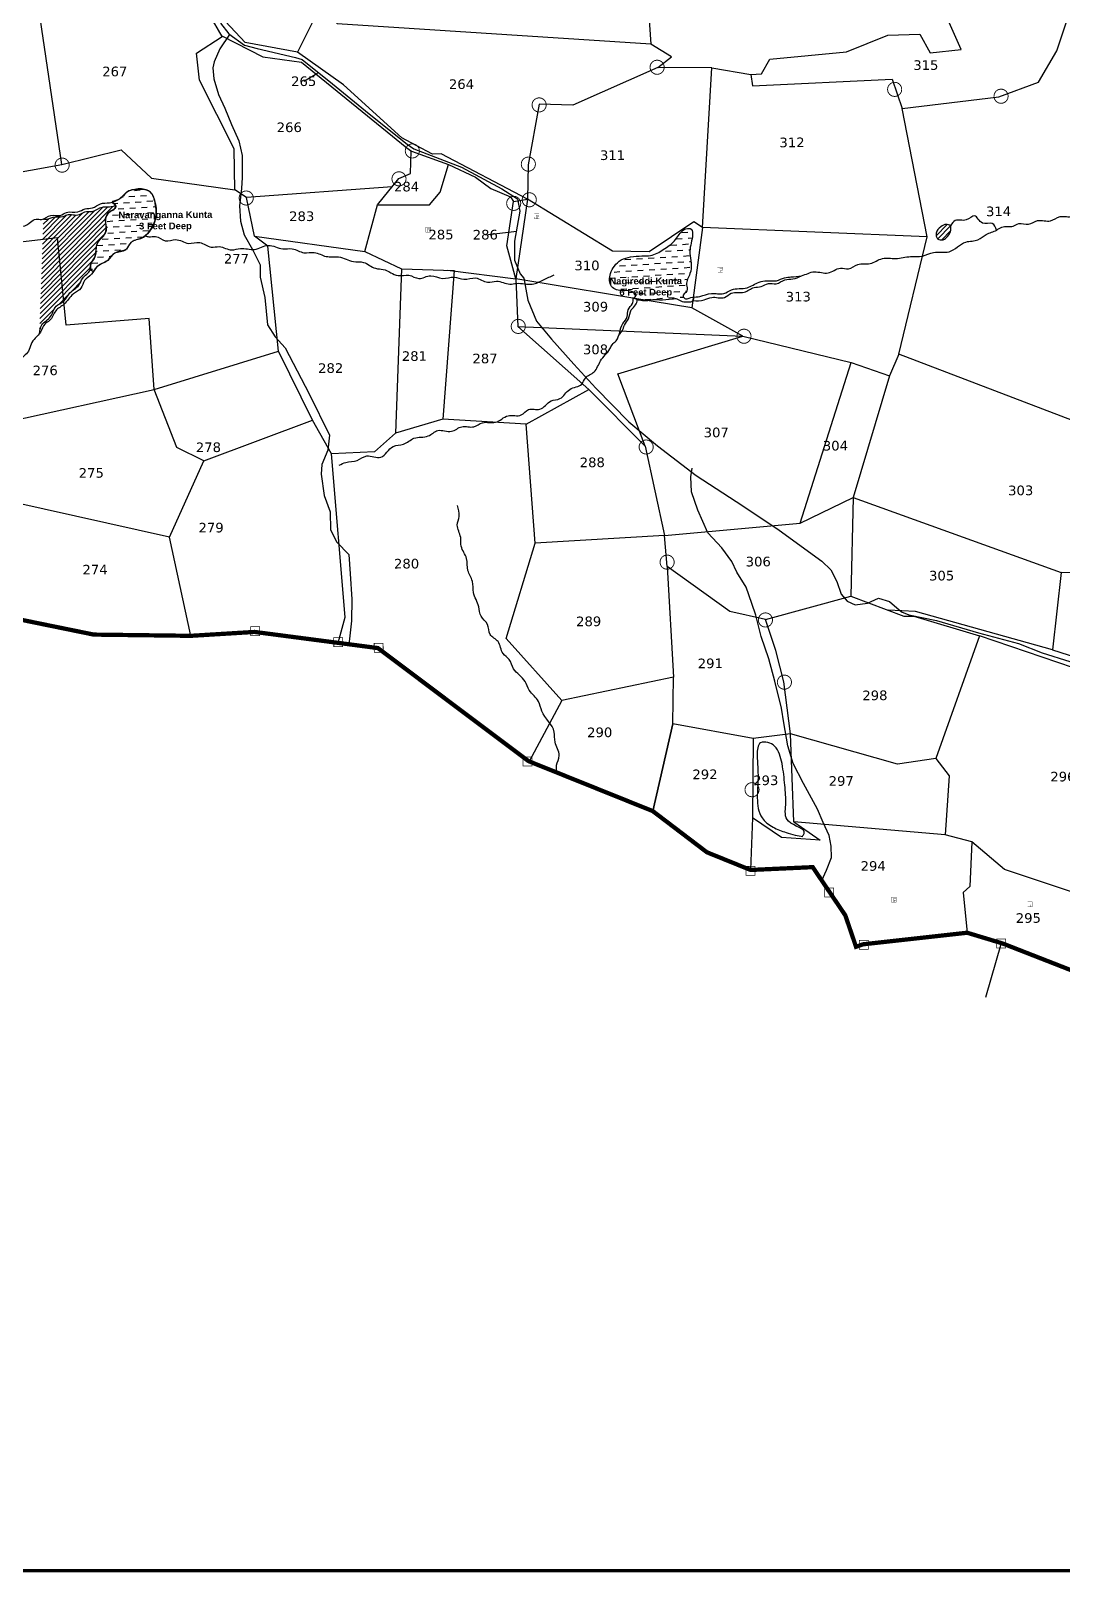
# Model space of a CAD drawing. Header units: inches. Extents: x 735322 to 757648, y 1636749 to 1657822.
# Drawn here: x 742558 to 744489, y 1636749 to 1639633 of the extents above; entities that cross this region are included whole.
import ezdxf
from ezdxf.enums import TextEntityAlignment as Align

# ---------------------------------------------------------------- set-up
doc = ezdxf.new("R2010")
doc.units = ezdxf.units.IN
doc.header["$MEASUREMENT"] = 0
doc.linetypes.add('ACAD_ISO02W100', pattern=[15, 12, -3])
for name, color, linetype in [('CART TRACK', 6, 'Continuous'), ('HILL', 247, 'Continuous'), ('PLOT', 7, 'Continuous'), ('PLOT NO', 7, 'Continuous'), ('SQUARE TANKS', 230, 'Continuous'), ('tank', 4, 'Continuous'), ('TANKS-STREAM', 4, 'Continuous'), ('VILLAGE BOUNDRY', 5, 'Continuous'), ('VILLAGE STONES', 240, 'Continuous')]:
    doc.layers.add(name, color=color, linetype=linetype)
doc.styles.get("Standard").update_dxf_attribs({"font": 'verdana.ttf'})
pattern_1 = [(45.29292, (738070.952, 1633747.8856), (-4.47753, 4.4319807), [])]

msp = doc.modelspace()

# ---------------------------------------------------------------- hatches: boundary and pattern name
at = {"layer": 'tank'}
h = msp.add_hatch(dxfattribs=at)
h.set_pattern_fill('DASH', color=256, scale=87.578474, angle=3.5405362, style=0)
edge = h.paths.add_edge_path()
edge.add_spline(control_points=[(742675.2, 1639182.9), (742672.7, 1639184), (742665.3, 1639187.2), (742671.1, 1639200.6), (742680.7, 1639212.2), (742678.5, 1639226.9), (742685.2, 1639243.5), (742704.6, 1639255.9), (742693.4, 1639280.2), (742704.2, 1639295.4), (742713.2, 1639298.3), (742720, 1639307.4), (742703.2, 1639313.7), (742729.6, 1639316.9), (742733.6, 1639332.5), (742754, 1639337.3), (742769.1, 1639338.9), (742786.3, 1639329.2), (742791.8, 1639308.3), (742793.6, 1639283.3), (742782.8, 1639261), (742767.8, 1639243.3), (742744.6, 1639242.5), (742737.4, 1639219), (742712.2, 1639221.7), (742702.6, 1639200.5), (742683.7, 1639196.6), (742677.8, 1639187.1), (742675.2, 1639182.9)], knot_values=[0, 0, 0, 0, 14.473526, 43.025948, 63.183931, 107.813292, 120.672636, 169.166716, 221.746054, 249.188467, 266.71916, 280.983968, 300.138475, 324.061782, 371.538926, 393.3183, 441.312398, 459.464128, 505.246468, 559.653419, 607.177936, 649.29358, 691.778487, 726.3257, 770.765812, 811.191489, 847.237977, 875.666967, 875.666967, 875.666967, 875.666967], degree=3, periodic=0)
h.paths.add_polyline_path([(742719.3, 1639298.2), (742899.7, 1639299.2), (742900, 1639255.7), (742719.5, 1639254.8)], flags=9)
h = msp.add_hatch(dxfattribs=at)
h.set_pattern_fill('DASH', color=256, scale=87.578474, angle=3.5405362, style=0)
edge = h.paths.add_edge_path()
edge.add_spline(control_points=[(743685.6, 1639132.8), (743688.1, 1639134.8), (743694.7, 1639140), (743678.7, 1639148.4), (743664.3, 1639145.6), (743639.7, 1639151.8), (743640.6, 1639177.6), (743649.9, 1639193.8), (743662.6, 1639206.2), (743681.5, 1639210.9), (743699.9, 1639212.3), (743721.5, 1639211.9), (743742.3, 1639223.6), (743763.3, 1639238.6), (743773.2, 1639256), (743784.3, 1639264.2), (743797.6, 1639263.9), (743796.5, 1639246.5), (743792.8, 1639233), (743790.4, 1639215.8), (743795.2, 1639198.4), (743793.2, 1639178), (743782.5, 1639162), (743789.5, 1639145.7), (743774.5, 1639137.6), (743786.2, 1639129.1), (743792.1, 1639135.2), (743799.7, 1639134.6), (743797, 1639125), (743787.6, 1639125.9), (743777.4, 1639124.7), (743768.8, 1639132.4), (743753.4, 1639130.5), (743737.2, 1639128.7), (743721.7, 1639130.8), (743705.8, 1639126), (743695, 1639129.7), (743685.9, 1639132.7)], knot_values=[0, 0, 0, 0, 15.801598, 40.931251, 70.112027, 114.73819, 162.781257, 194.126284, 228.093253, 264.526841, 306.631039, 338.705109, 390.972839, 444.120261, 491.291233, 506.405149, 525.998856, 553.53213, 586.299153, 617.058073, 653.214602, 692.755109, 735.832994, 758.667851, 784.559001, 796.60036, 822.727999, 824.979761, 838.795734, 855.439052, 876.275221, 898.635923, 917.135656, 964.963797, 997.273766, 1007.821012, 1062.344071, 1062.344071, 1062.344071, 1062.344071], degree=3, periodic=0)
h.paths.add_polyline_path([(743638.7, 1639174.4), (743779, 1639175.1), (743779.2, 1639131.7), (743638.9, 1639131)], flags=9)
at = {"layer": 'TANKS-STREAM'}
h = msp.add_hatch(dxfattribs=at)
h.set_pattern_fill('ANSI31', color=256, scale=50.400462, angle=0.2929, style=0)
h.set_pattern_definition(pattern_1)
edge = h.paths.add_edge_path()
edge.add_spline(control_points=[(742573.7, 1639066.6), (742574.4, 1639072.5), (742576, 1639086.5), (742597.7, 1639095.9), (742601, 1639119.4), (742622.1, 1639125.8), (742629, 1639145.9), (742648.5, 1639153.7), (742653.7, 1639173.5), (742671.4, 1639182.4), (742669.6, 1639199.7), (742682.2, 1639213.1), (742676.1, 1639236.6), (742696.8, 1639248.8), (742700.1, 1639266.8), (742695, 1639282.1), (742704.5, 1639296.3), (742714.1, 1639298.3), (742718.5, 1639307.6), (742707.7, 1639302.8), (742700.8, 1639303.7), (742686.3, 1639303.4), (742675.1, 1639292.3), (742658.6, 1639296.4), (742645.3, 1639284.4), (742629.3, 1639292.1), (742614.6, 1639282.4), (742599.8, 1639287.6), (742587.9, 1639278.4), (742582.2, 1639281), (742581.3, 1639281.4)], knot_values=[0, 0, 0, 0, 33.486971, 78.763897, 122.180484, 156.020354, 195.053124, 238.713747, 267.804123, 309.57732, 339.296842, 358.164805, 413.763815, 454.546777, 483.291342, 515.852822, 546.500008, 569.110846, 577.65485, 587.852889, 614.968383, 629.502825, 670.273525, 697.814404, 720.175084, 766.685835, 781.917381, 819.470677, 849.909139, 855.881303, 855.881303, 855.881303, 855.881303], degree=3, periodic=0)
h = msp.add_hatch(dxfattribs=at)
h.set_pattern_fill('ANSI31', color=256, scale=50.400462, angle=0.2929, style=0)
h.set_pattern_definition(pattern_1)
edge = h.paths.add_edge_path()
edge.add_spline(control_points=[(744279.6, 1639268.6), (744280, 1639266), (744281.1, 1639258.8), (744275.1, 1639249), (744266.4, 1639240.9), (744253.4, 1639242.4), (744251.2, 1639257), (744260, 1639266), (744270.6, 1639272.8), (744276.9, 1639269.8), (744279.6, 1639268.6)], knot_values=[0, 0, 0, 0, 15.070802, 42.715314, 63.368273, 84.001005, 105.342614, 134.297053, 156.031244, 173.133559, 173.133559, 173.133559, 173.133559], degree=3, periodic=0)
at = {"layer": 'VILLAGE STONES'}
h = msp.add_hatch(color=256, dxfattribs=at)
edge = h.paths.add_edge_path(flags=16)
edge.add_arc((743730.2, 1639565.2), 12.5, 0.2929, 360.2929)
edge = h.paths.add_edge_path()
edge.add_arc((743730.2, 1639565.2), 14.1, 0.2929, 360.2929)
h = msp.add_hatch(color=256, dxfattribs=at)
edge = h.paths.add_edge_path(flags=16)
edge.add_arc((744174.9, 1639523.8), 12.5, 0.2929, 360.2929)
edge = h.paths.add_edge_path()
edge.add_arc((744174.9, 1639523.8), 14.1, 0.2929, 360.2929)
h = msp.add_hatch(color=256, dxfattribs=at)
edge = h.paths.add_edge_path(flags=16)
edge.add_arc((744374.1, 1639511), 12.5, 0.2929, 360.2929)
edge = h.paths.add_edge_path()
edge.add_arc((744374.1, 1639511), 14.1, 0.2929, 360.2929)
h = msp.add_hatch(color=256, dxfattribs=at)
edge = h.paths.add_edge_path(flags=16)
edge.add_arc((743509.3, 1639494.7), 12.5, 0.2929, 360.2929)
edge = h.paths.add_edge_path()
edge.add_arc((743509.3, 1639494.7), 14.1, 0.2929, 360.2929)
h = msp.add_hatch(color=256, dxfattribs=at)
edge = h.paths.add_edge_path(flags=16)
edge.add_arc((743271.9, 1639408.6), 12.5, 0.2929, 360.2929)
edge = h.paths.add_edge_path()
edge.add_arc((743271.9, 1639408.6), 14.1, 0.2929, 360.2929)
h = msp.add_hatch(color=256, dxfattribs=at)
edge = h.paths.add_edge_path(flags=16)
edge.add_arc((743489.1, 1639383.9), 12.5, 0.2929, 360.2929)
edge = h.paths.add_edge_path()
edge.add_arc((743489.1, 1639383.9), 14.1, 0.2929, 360.2929)
h = msp.add_hatch(color=256, dxfattribs=at)
edge = h.paths.add_edge_path(flags=16)
edge.add_arc((742616.2, 1639382), 12.5, 0.2929, 360.2929)
edge = h.paths.add_edge_path()
edge.add_arc((742616.2, 1639382), 14.1, 0.2929, 360.2929)
h = msp.add_hatch(color=256, dxfattribs=at)
edge = h.paths.add_edge_path(flags=16)
edge.add_arc((743246.9, 1639356.4), 12.5, 0.2929, 360.2929)
edge = h.paths.add_edge_path()
edge.add_arc((743246.9, 1639356.4), 14.1, 0.2929, 360.2929)
h = msp.add_hatch(color=256, dxfattribs=at)
edge = h.paths.add_edge_path(flags=16)
edge.add_arc((742960.9, 1639320.5), 12.5, 0.2929, 360.2929)
edge = h.paths.add_edge_path()
edge.add_arc((742960.9, 1639320.5), 14.1, 0.2929, 360.2929)
h = msp.add_hatch(color=256, dxfattribs=at)
edge = h.paths.add_edge_path(flags=16)
edge.add_arc((743461.7, 1639310.5), 12.5, 0.2929, 360.2929)
edge = h.paths.add_edge_path()
edge.add_arc((743461.7, 1639310.5), 14.1, 0.2929, 360.2929)
h = msp.add_hatch(color=256, dxfattribs=at)
edge = h.paths.add_edge_path(flags=16)
edge.add_arc((743490.8, 1639317.2), 12.5, 0.2929, 360.2929)
edge = h.paths.add_edge_path()
edge.add_arc((743490.8, 1639317.2), 14.1, 0.2929, 360.2929)
h = msp.add_hatch(color=256, dxfattribs=at)
edge = h.paths.add_edge_path(flags=16)
edge.add_arc((743470.2, 1639080.2), 12.5, 0.2929, 360.2929)
edge = h.paths.add_edge_path()
edge.add_arc((743470.2, 1639080.2), 14.1, 0.2929, 360.2929)
h = msp.add_hatch(color=256, dxfattribs=at)
edge = h.paths.add_edge_path(flags=16)
edge.add_arc((743892.8, 1639061.8), 12.5, 0.2929, 360.2929)
edge = h.paths.add_edge_path()
edge.add_arc((743892.8, 1639061.8), 14.1, 0.2929, 360.2929)
h = msp.add_hatch(color=256, dxfattribs=at)
edge = h.paths.add_edge_path(flags=16)
edge.add_arc((743709.7, 1638854.5), 12.5, 0.2929, 360.2929)
edge = h.paths.add_edge_path()
edge.add_arc((743709.7, 1638854.5), 14.1, 0.2929, 360.2929)
h = msp.add_hatch(color=256, dxfattribs=at)
edge = h.paths.add_edge_path(flags=16)
edge.add_arc((743748.9, 1638639), 12.5, 0.2929, 360.2929)
edge = h.paths.add_edge_path()
edge.add_arc((743748.9, 1638639), 14.1, 0.2929, 360.2929)
h = msp.add_hatch(color=256, dxfattribs=at)
edge = h.paths.add_edge_path(flags=16)
edge.add_arc((743933, 1638530.8), 12.5, 0.2929, 360.2929)
edge = h.paths.add_edge_path()
edge.add_arc((743933, 1638530.8), 14.1, 0.2929, 360.2929)
h = msp.add_hatch(color=256, dxfattribs=at)
edge = h.paths.add_edge_path(flags=16)
edge.add_arc((743968.5, 1638414.4), 12.5, 0.2929, 360.2929)
edge = h.paths.add_edge_path()
edge.add_arc((743968.5, 1638414.4), 14.1, 0.2929, 360.2929)
h = msp.add_hatch(color=256, dxfattribs=at)
edge = h.paths.add_edge_path(flags=16)
edge.add_arc((743907.9, 1638213.1), 12.5, 0.2929, 360.2929)
edge = h.paths.add_edge_path()
edge.add_arc((743907.9, 1638213.1), 14.1, 0.2929, 360.2929)

# ---------------------------------------------------------------- linework, layer by layer
at = {"layer": 'CART TRACK'}
for points in [[(742912.7, 1639648), (742928.5, 1639627.7), (742957.9, 1639606.8), (742981.3, 1639600.1), (743053.1, 1639583.6), (743065.4, 1639579.5), (743122.3, 1639534.4), (743191.3, 1639478.2), (743262, 1639421.2), (743274.7, 1639412.4), (743363.9, 1639378.1), (743439.3, 1639337.7), (743469, 1639318.9), (743473.4, 1639296), (743463.4, 1639239.5), (743463.2, 1639204.3), (743473.8, 1639178.6), (743480.5, 1639170.4), (743488.2, 1639129.3), (743504.4, 1639089.9), (743532.5, 1639056.1), (743574.5, 1639009.6), (743615.7, 1638964.9), (743677, 1638901.3), (743730.7, 1638856.6), (743803.5, 1638800.9), (743890.5, 1638744.3), (743958.9, 1638698.8), (744038.6, 1638641.1), (744055.6, 1638624.5), (744066.6, 1638602.5), (744074.6, 1638578.8), (744085.9, 1638565.8), (744101.2, 1638559.2), (744123.8, 1638562.3), (744144.6, 1638571.3), (744165, 1638565.1), (744187.7, 1638545.7), (744201.4, 1638540.1), (744253.2, 1638529.6), (744332, 1638506.9), (744407, 1638486.8), (744450.9, 1638469.5), (744502.8, 1638453.2)], [(742929.7, 1639626.7), (742911.3, 1639599.6), (742901, 1639575.5), (742898.1, 1639564.3), (742900.4, 1639543.4), (742908.9, 1639514.1), (742920.9, 1639488.9), (742933.2, 1639457.9), (742947.2, 1639427.2), (742953.4, 1639400), (742953.1, 1639358.8), (742952, 1639338.6), (742948.2, 1639305.6), (742950.2, 1639277), (742956.9, 1639251.8), (742972.7, 1639223.9), (742986.9, 1639195.4), (742987.2, 1639172.6), (742995.6, 1639134.4), (743000.7, 1639083.1), (743015.2, 1639060.6), (743033.6, 1639040), (743078.5, 1638954), (743117, 1638876.4), (743115.1, 1638859.8), (743113.8, 1638848.4), (743102.2, 1638821.5), (743101.3, 1638803.5), (743106.7, 1638763.5), (743117.9, 1638732.9), (743118.6, 1638699.3), (743130.5, 1638676.1), (743152.9, 1638653.3), (743155.4, 1638617.2), (743158.7, 1638569.5), (743157.9, 1638529.2), (743155.1, 1638501.1), (743152.8, 1638484.7)], [(744038.4, 1638043.5), (744047.5, 1638062.3), (744056.9, 1638086.1), (744056, 1638107.5), (744052.4, 1638127.5), (744041.3, 1638151.7), (744030.6, 1638176.6), (744004.1, 1638224.7), (743985.2, 1638262), (743975.1, 1638295.3), (743967.6, 1638338), (743962.9, 1638366), (743950.4, 1638416.5), (743939.4, 1638458.3), (743924.9, 1638499.7), (743915, 1638539.8), (743907.6, 1638561.4), (743897.1, 1638592.4), (743879.7, 1638620.4), (743870.3, 1638640), (743851.2, 1638665.9), (743825.1, 1638693.9), (743806.3, 1638736.5), (743794.5, 1638770.7), (743793.6, 1638798.8), (743795.6, 1638815.1)]]:
    msp.add_lwpolyline(points, dxfattribs=at)
at = {"layer": 'HILL'}
msp.add_spline([(744002.2, 1638126), (744005.5, 1638130.9), (743976.1, 1638154.1), (743970.9, 1638184.7), (743969.3, 1638221.5), (743964.1, 1638261.9), (743950, 1638294.6), (743937.3, 1638301.4), (743923.9, 1638300.9), (743917.6, 1638278.4), (743919.1, 1638234.9), (743917.7, 1638198.1), (743926.7, 1638160.3), (743947.3, 1638143.2), (743971.5, 1638133), (743988.9, 1638128.3), (744003.2, 1638125.6)], degree=3, dxfattribs=at)
at = {"layer": 'PLOT', "color": 5, "const_width": 5.82}
msp.add_lwpolyline([(735324.5, 1642425.8), (750031.3, 1642425.8), (750031.3, 1636751.6), (735324.5, 1636751.6)], close=True, dxfattribs=at)
at = {"layer": 'PLOT'}
for points in [[(743815.2, 1639265.1), (743798.7, 1639275.7), (743715.6, 1639219.5), (743646.6, 1639221.3), (743487.7, 1639318.2), (743465.8, 1639169.5), (743449.1, 1639230.7), (743461.6, 1639313.8), (743487.7, 1639318.2), (743325.8, 1639403.2), (743309.9, 1639402.7), (743279.3, 1639418.8), (743252.4, 1639433), (743142.8, 1639532), (743056.9, 1639593.2), (742959.1, 1639611.5), (742922.1, 1639651), (742881.3, 1639711.3), (742860.5, 1639751.6), (742823.3, 1639819.9)], [(743107.7, 1639695.4), (743277.4, 1639750.4), (743593, 1639813), (743711.2, 1639717.9), (743718.5, 1639608.7)], [(742615.6, 1639383.2), (742572.3, 1639674.3), (742846.8, 1639743)], [(743132.8, 1638487.9), (743146.2, 1638536.2), (743120.4, 1638842), (743084.8, 1638904.9), (743021.3, 1639033.9), (743001.1, 1639230.5), (742976.1, 1639248.9), (742961.2, 1639321.6), (742939.6, 1639335.6), (742938.6, 1639412.7), (742873.5, 1639541.3), (742867.8, 1639591.4), (742916, 1639622.8), (742846.8, 1639743)], [(743731.7, 1639564.9), (743756.8, 1639585), (743718.5, 1639608.7), (743131.3, 1639646.6), (743107.7, 1639695.4), (743056.9, 1639593.2)], [(744235.7, 1639247.7), (744189, 1639487.8), (744369.8, 1639509.9), (744444.1, 1639537), (744478.7, 1639595.8), (744508.4, 1639685.6), (744652.6, 1639683.2), (744727.9, 1639695.4), (744727.3, 1639550.6), (744610.6, 1639495.8), (744590.6, 1639249.5)], [(743905.4, 1639551.6), (743925.8, 1639552.8), (743941, 1639580.1), (744084.6, 1639594.2), (744162.4, 1639625.4), (744222.2, 1639626.9), (744241.7, 1639592.2), (744299.6, 1639598.2), (744274.6, 1639654.5), (744250.4, 1639685.6), (744412.3, 1639678.1), (744508.4, 1639685.6)], [(742915.4, 1639623.9), (742991.8, 1639584.7), (743064.4, 1639574.7), (743261.9, 1639414.7), (743270.6, 1639408.1), (743339.3, 1639382.9), (743390.4, 1639359.4), (743418.9, 1639338.6), (743455.9, 1639322.7), (743461.6, 1639313.8)], [(743832.4, 1639564.2), (743731.7, 1639564.9), (743572.5, 1639494.5), (743509.5, 1639496.2), (743489, 1639382.7), (743487.7, 1639318.2)], [(743815.2, 1639265.1), (743832.4, 1639564.2), (743905.4, 1639551.6), (743908.6, 1639530.7), (744170, 1639542.8), (744189, 1639487.8)], [(742426.9, 1639206.1), (742416, 1639312.8), (742445.8, 1639352.4), (742615.6, 1639383.2), (742726.5, 1639410.9), (742783.3, 1639357.6), (742939.6, 1639335.6)], [(743206.5, 1639308), (743246.9, 1639357), (743268.4, 1639366.2), (743269.7, 1639408.8)], [(743183.2, 1639220.4), (743206.5, 1639308), (743304.1, 1639308), (743324.1, 1639331.7), (743339.3, 1639382.9)], [(743234.3, 1639341.7), (742961.2, 1639321.6)], [(744182.9, 1639028.1), (744235.7, 1639247.7), (743815.2, 1639265.1), (743794.9, 1639115.1)], [(742788.4, 1638962.1), (742778.9, 1639095.2), (742623.7, 1639082.8), (742607.4, 1639245.8), (742478.8, 1639231), (742425.7, 1639205.5), (742510.6, 1638900.8), (742788.4, 1638962.1)], [(742976.1, 1639248.9), (743183.2, 1639220.4), (743251.3, 1639188), (743240.6, 1638880.3)], [(743251.3, 1639188), (743350.3, 1639184.8), (743328.8, 1638906.5)], [(743337.7, 1639185.2), (743465.8, 1639169.5), (743469.3, 1639080.3), (743602.6, 1638962.4)], [(743469.3, 1639080.3), (743890.7, 1639061.9), (743794.9, 1639115.1), (743646.6, 1639139.1), (743465.8, 1639169.5)], [(743707.6, 1638856.2), (743656.8, 1638991.5), (743890.7, 1639061.9), (744093.6, 1639012.7), (744165.5, 1638987.5), (744097.2, 1638760.1)], [(742881.3, 1638828.6), (742830.7, 1638853.8), (742788.4, 1638962.1), (743021.3, 1639033.9)], [(744716.4, 1638794.9), (744611.5, 1638862), (744542.3, 1638891.3), (744182.9, 1639028.1), (744165.5, 1638987.5)], [(743998.1, 1638712.1), (744093.6, 1639012.7)], [(743485.2, 1638897.3), (743602.6, 1638962.4), (743707.6, 1638856.2), (743743.7, 1638688.7)], [(742856.9, 1638501.1), (742817.4, 1638685.8), (742881.3, 1638828.6), (743084.8, 1638904.9)], [(743552, 1638380), (743447.7, 1638496.4), (743502, 1638674.5), (743485.2, 1638897.3), (743328.8, 1638906.5), (743240.6, 1638880.3), (743201.2, 1638845.4), (743120.4, 1638842)], [(742817.4, 1638685.8), (742523.9, 1638751.4), (742542.3, 1638530.6)], [(743749.1, 1638631), (743743.7, 1638688.7), (743998.1, 1638712.1), (744097.2, 1638760.1), (744092.7, 1638575.5)], [(744097.2, 1638760.1), (744486.5, 1638619.4), (744470.6, 1638474.9), (744213.7, 1638546.9), (744162.7, 1638549)], [(743743.7, 1638688.7), (743502, 1638674.5)], [(743932.8, 1638531.6), (743866.3, 1638546.4), (743749.1, 1638631), (743760.8, 1638423.7)], [(744735.5, 1638614.3), (744486.5, 1638619.4)], [(743980.2, 1638317.7), (743967.6, 1638415.1), (743952.7, 1638473.7), (743932.8, 1638531.6), (744092.7, 1638575.5), (744191.9, 1638538), (744210.9, 1638537.9), (744333.7, 1638500.8)], [(744765.7, 1638223.8), (744636.4, 1638379.4), (744509.5, 1638441.2), (744333.7, 1638500.8), (744251.7, 1638271.3), (744276.9, 1638239.3), (744269.3, 1638128.9)], [(744470.6, 1638474.9), (744544.7, 1638451.2), (744643.5, 1638386.9), (744666.6, 1638362.4), (744700.6, 1638311.1), (744783.1, 1638229.6)], [(743722, 1638173.1), (743759.6, 1638336.5), (743760.8, 1638423.7), (743552, 1638380), (743490.5, 1638266.1)], [(743910.1, 1638308.9), (743759.6, 1638336.5), (743722, 1638173.1)], [(743986.4, 1638152.8), (743980.2, 1638317.7), (743910.1, 1638308.9), (743908.6, 1638160.5)], [(744251.7, 1638271.3), (744180, 1638260.7), (743980.2, 1638317.7)], [(744319.2, 1638115.8), (744269.3, 1638128.9), (743986.4, 1638152.8), (744035.4, 1638118.9), (743962.9, 1638123.7), (743908.6, 1638160.5), (743905.2, 1638062.9)], [(744629.9, 1637968.4), (744618.6, 1637984.6), (744380.8, 1638064), (744319.2, 1638115.8), (744315.5, 1638032.1), (744302.9, 1638020.8), (744310.7, 1637945.4)]]:
    msp.add_lwpolyline(points, dxfattribs=at)
at = {"layer": 'PLOT NO'}
for points in [[(743068.5, 1639538.9), (743094.5, 1639554.3)], [(743408.8, 1639251.6), (743467.8, 1639258.6)]]:
    msp.add_lwpolyline(points, dxfattribs=at)
at = {"layer": 'SQUARE TANKS', "const_width": 0.504}
for points in [[(743500.3, 1639290.7), (743509, 1639290.8), (743509.1, 1639281.6), (743500.4, 1639281.5)], [(743503.5, 1639287.9), (743509, 1639287.9), (743509.1, 1639281.6), (743503.5, 1639281.5)], [(743505.5, 1639285.5), (743509, 1639285.5), (743509.1, 1639281.6), (743505.5, 1639281.5)], [(743297.3, 1639266), (743306, 1639266.1), (743306, 1639256.8), (743297.3, 1639256.8)], [(743300.4, 1639263.2), (743306, 1639263.2), (743306, 1639256.8), (743300.5, 1639256.8)], [(743302.4, 1639260.8), (743306, 1639260.8), (743306, 1639256.8), (743302.5, 1639256.8)], [(743844.1, 1639191), (743852.8, 1639191), (743852.9, 1639181.8), (743844.2, 1639181.7)], [(743847.3, 1639188.1), (743852.8, 1639188.2), (743852.9, 1639181.8), (743847.3, 1639181.8)], [(743849.3, 1639185.7), (743852.9, 1639185.7), (743852.9, 1639181.8), (743849.3, 1639181.8)], [(744168.8, 1638011.8), (744177.5, 1638011.9), (744177.5, 1638002.6), (744168.9, 1638002.6)], [(744171.9, 1638009), (744177.5, 1638009), (744177.5, 1638002.6), (744172, 1638002.6)], [(744174, 1638006.6), (744177.5, 1638006.6), (744177.5, 1638002.6), (744174, 1638002.6)], [(744423.9, 1638003.2), (744432.5, 1638003.3), (744432.6, 1637994), (744423.9, 1637994)], [(744427, 1638000.4), (744432.6, 1638000.4), (744432.6, 1637994), (744427, 1637994)], [(744429, 1637998), (744432.6, 1637998), (744432.6, 1637994), (744429, 1637994)]]:
    msp.add_lwpolyline(points, close=True, dxfattribs=at)
at = {"layer": 'TANKS-STREAM'}
for points in [[(743796.3, 1639134.8), (743810.4, 1639136.4), (743831.8, 1639141.8), (743854.9, 1639141.9), (743869.4, 1639148.6), (743898.5, 1639152.6), (743921.3, 1639163), (743935.6, 1639165.6), (743953.4, 1639165.7), (743968.8, 1639171.2), (743980.8, 1639172.7), (744000.6, 1639175), (744025, 1639182.4), (744050.3, 1639180.3), (744073.4, 1639189.1), (744088.3, 1639188.2), (744105.8, 1639195.9), (744128.9, 1639198), (744152, 1639207.2), (744176.8, 1639207.3), (744204.7, 1639211), (744227.1, 1639211.8), (744247.6, 1639218.5), (744276.7, 1639220), (744308.3, 1639238.1), (744330.9, 1639242.4), (744346.2, 1639252.5), (744366, 1639260.5), (744375.5, 1639266.1), (744396.9, 1639268), (744407.1, 1639272.7), (744425.5, 1639271.5), (744442.5, 1639278.1), (744466.7, 1639277.7), (744484.5, 1639285.7), (744507.4, 1639286.8), (744520.5, 1639297.7), (744543.1, 1639300.4), (744555.4, 1639309.5), (744575.6, 1639310.6), (744593.6, 1639320.5), (744606.3, 1639322.8), (744622.2, 1639321.3), (744638.6, 1639326.8), (744665, 1639322), (744683.7, 1639325.6), (744703.8, 1639323), (744721.6, 1639325.9), (744743.6, 1639323.1), (744763.2, 1639329.2), (744783.7, 1639327.5), (744798.2, 1639332.3), (744813.1, 1639333.5), (744832.9, 1639343.9), (744855.7, 1639348.8), (744871.7, 1639361.4), (744894.2, 1639368.5), (744908.1, 1639383.2), (744923, 1639388.5), (744934.2, 1639399.9), (744952.4, 1639407.4), (744964.1, 1639419.4), (744981.9, 1639424.7), (744995.8, 1639437.1), (745005.8, 1639439.9), (745017.2, 1639450.6), (745031, 1639452.9), (745052.9, 1639450.4), (745063.1, 1639448.8), (745074, 1639451.6), (745093, 1639449.4), (745106.8, 1639452.5), (745127.6, 1639449.8), (745145.3, 1639459), (745157.6, 1639462.9), (745166.4, 1639467.8), (745182.3, 1639467.6), (745198.8, 1639473.2), (745219.8, 1639469.9), (745241, 1639473.8), (745265, 1639469), (745282.2, 1639471.8), (745303.4, 1639467.4), (745321.4, 1639471.6), (745339.2, 1639467.9), (745358.5, 1639472.2), (745376.9, 1639470), (745405.8, 1639478.3), (745417.5, 1639479), (745434.2, 1639486.7), (745449.7, 1639489.5), (745458.3, 1639497.6), (745465.5, 1639499.1), (745482.7, 1639511.1), (745498.7, 1639516.6), (745513, 1639528.9), (745533.7, 1639533.4), (745549.2, 1639541.7), (745568.7, 1639543.2), (745585.1, 1639546.5), (745601.3, 1639543.6), (745619.3, 1639547.2), (745643, 1639541.2), (745662.8, 1639537.8), (745672.8, 1639528.9), (745672.1, 1639506.9), (745676.9, 1639491.5), (745674.5, 1639468.2), (745680.1, 1639457.1), (745680.3, 1639432.5), (745688.6, 1639413.3), (745694.8, 1639394.6), (745702.5, 1639378.3), (745710.5, 1639368.2), (745717.5, 1639349.2), (745729.1, 1639334), (745734.5, 1639317.1), (745748.9, 1639298.3), (745752.4, 1639282.2), (745761.2, 1639265.5), (745759.8, 1639248), (745766.1, 1639231.4), (745764.3, 1639211.2), (745768, 1639192.8), (745769.1, 1639170.3), (745771.4, 1639163.5), (745779.8, 1639164.4), (745791.6, 1639171.4), (745807.9, 1639169.8), (745828.4, 1639177), (745841.3, 1639176.3), (745853.8, 1639176.4), (745869.2, 1639167.8), (745878.3, 1639154.5), (745895.2, 1639144.3), (745907.8, 1639129.9), (745921.2, 1639123.1), (745939.1, 1639106.2), (745953.5, 1639093.9), (745961.5, 1639079.3), (745967.8, 1639069.5), (745970.1, 1639055.2), (745981.1, 1639038), (745984, 1639022.1), (745988.3, 1639013.9), (745994.2, 1639000.5), (746005.3, 1638993.9), (746013.2, 1638993.4), (746022.7, 1638987.8), (746037.2, 1638987.9), (746056.6, 1638978.6), (746076.1, 1638976.2), (746096.9, 1638967.6), (746111.4, 1638964.9), (746134.8, 1638953.4), (746170.4, 1638945.1), (746184.5, 1638945.7), (746200.1, 1638943), (746219.5, 1638948.5), (746234.6, 1638949), (746246.1, 1638955.8), (746251.7, 1638968), (746252.2, 1638975.6), (746260.5, 1638985.5), (746260.7, 1639006), (746267.5, 1639017.4), (746271.1, 1639038.1), (746280, 1639055.7), (746285, 1639070.3), (746297.7, 1639083.9), (746309.3, 1639092.5), (746315.9, 1639102.6), (746337.2, 1639105.3), (746340.2, 1639107.6), (746348.4, 1639105.2), (746358.3, 1639111.6), (746378.6, 1639111.4), (746400.1, 1639115.4), (746422, 1639113.5), (746436.7, 1639116.1), (746456.3, 1639119.3), (746473.5, 1639124), (746496.3, 1639124.4), (746511.9, 1639129.9), (746539.8, 1639133.9), (746554, 1639140.1), (746574.2, 1639143.1), (746594.3, 1639152), (746616.7, 1639156.8), (746633.7, 1639165.4), (746650.3, 1639168.1), (746664.4, 1639175.2), (746687.2, 1639180.7), (746706, 1639188.7), (746719.6, 1639193.4), (746730.6, 1639195.1), (746743.7, 1639201.2), (746763.9, 1639205.8), (746772.4, 1639211.5), (746791, 1639212.8), (746799.2, 1639218.8), (746816.4, 1639222.5), (746824.5, 1639227.3), (746839, 1639251.6), (746843.2, 1639276.6), (746852.7, 1639294.3), (746854, 1639302.5), (746853.1, 1639312.9), (746858.4, 1639328.5), (746854.1, 1639346.7), (746860.1, 1639378.3), (746859.8, 1639399.2), (746857.3, 1639422), (746854, 1639429.5), (746855.4, 1639456.3), (746845.1, 1639475.5), (746835.4, 1639489), (746822.1, 1639503.9), (746812, 1639520.8), (746793, 1639535.1), (746782.4, 1639545), (746766.2, 1639547.9), (746740.6, 1639561.7), (746715.3, 1639564.9), (746689.3, 1639575.7), (746660.7, 1639581), (746641.8, 1639593.6), (746626.4, 1639603.8), (746616, 1639619.5), (746598.4, 1639637.9), (746576.6, 1639673.6), (746566.9, 1639703.2), (746552.9, 1639730.2), (746547.5, 1639749.3), (746538.5, 1639766.7), (746533.2, 1639792), (746523.3, 1639807.2), (746514.7, 1639839.5), (746505.8, 1639858.7), (746483.5, 1639872.3), (746472.8, 1639884.5), (746451.4, 1639894.3), (746421.3, 1639906.6), (746401, 1639917.5), (746386.7, 1639923.2), (746378.8, 1639930.9), (746363.6, 1639936.9), (746344.3, 1639954.3), (746330.6, 1639963.1), (746320.4, 1639974.6), (746313.6, 1639980.1), (746298.3, 1639985.6), (746285.5, 1639999.7), (746274.8, 1640004.5), (746263.1, 1640013.6), (746250.6, 1640016.8), (746236.5, 1640027.1), (746218.9, 1640031.8), (746199.9, 1640049.3), (746174.2, 1640056.1), (746154.9, 1640070.3), (746139.3, 1640073.7), (746128.9, 1640082.1), (746109.8, 1640089.9), (746088.5, 1640106.8), (746067, 1640114.8), (746050.8, 1640128.4), (746026.8, 1640136), (746005.1, 1640149.3), (745983.3, 1640155.6), (745967.9, 1640166.5), (745949.3, 1640169.6), (745934.9, 1640184.2), (745912.2, 1640195.4), (745899.6, 1640223.7), (745884.7, 1640239.8), (745880.3, 1640257.2), (745870.8, 1640268.1), (745861.1, 1640284.5), (745848.8, 1640295.3), (745839.8, 1640292.3), (745829.8, 1640280.1), (745810.1, 1640272.4), (745798.6, 1640260.6), (745786.2, 1640258.9), (745771.9, 1640266.7), (745767.1, 1640283.6), (745771.1, 1640296.3), (745774.4, 1640308.2), (745787, 1640322.1), (745794.7, 1640340.2), (745802.7, 1640349.6), (745804.3, 1640365.8), (745803.7, 1640383.4), (745794.9, 1640402.7), (745787.7, 1640418.6), (745786.5, 1640431.7), (745777.2, 1640446.6), (745773, 1640454.4), (745767, 1640463.6), (745755.3, 1640471), (745744.8, 1640480.9), (745729.1, 1640488.3), (745720, 1640491.6)], [(742271.1, 1639175.9), (742278.1, 1639181.5), (742292.2, 1639186.6), (742316.8, 1639200.1), (742331.4, 1639202.4), (742356.6, 1639215.6), (742382.8, 1639217.5), (742397.1, 1639225.7), (742419.3, 1639229.6), (742441.1, 1639241), (742463.5, 1639245.4), (742484.1, 1639257.1), (742507.6, 1639260), (742526.2, 1639267.9), (742546.1, 1639268.3), (742567.7, 1639281), (742577.8, 1639280.5), (742594.9, 1639287.9), (742612.8, 1639288), (742624.3, 1639293.4), (742645.5, 1639294.7), (742659.1, 1639300.1), (742672.9, 1639301.9), (742688, 1639309.6), (742704.6, 1639311.7), (742725, 1639320.1), (742740, 1639333.3), (742754.4, 1639336.6), (742779.1, 1639333.2), (742790, 1639312.9), (742791.4, 1639283.9), (742779, 1639257.4), (742764.4, 1639245.2), (742744.8, 1639236.8), (742736.6, 1639224.9), (742714.9, 1639217.5), (742701.6, 1639203.8), (742690.8, 1639197.9), (742681.5, 1639191.8), (742671.3, 1639177.7), (742658.2, 1639166), (742651.5, 1639151.6), (742637.2, 1639141.2), (742627.9, 1639131.1), (742619.8, 1639121.8), (742604.3, 1639109.3), (742592.8, 1639091.1), (742583.8, 1639084.7), (742575.6, 1639069.3), (742566, 1639058.4), (742558, 1639046.8), (742553.3, 1639033.9), (742537, 1639015), (742534.3, 1639002.3), (742519.3, 1638983.6), (742512.1, 1638964.2), (742496.9, 1638949.8), (742488, 1638934.8), (742464.4, 1638923.6), (742447.3, 1638912.7), (742434.5, 1638909.3), (742419.7, 1638903), (742406.3, 1638899.9), (742396.5, 1638893)], [(742675.2, 1639182.9), (742669, 1639186.8), (742672, 1639200.9), (742677.3, 1639209.6), (742680.8, 1639231.8), (742683.2, 1639237.8), (742697.9, 1639257.3), (742698, 1639283.8), (742706, 1639295.1), (742713.6, 1639299.7), (742716.8, 1639306.1), (742709.6, 1639312.6), (742720.8, 1639317.1), (742739, 1639332.7), (742749.4, 1639336.1), (742773.6, 1639335.8), (742781.5, 1639331.2), (742790.7, 1639310), (742791.2, 1639282.6), (742781.4, 1639260.7), (742766.1, 1639246), (742746.2, 1639238.1), (742735.7, 1639224.2), (742714.4, 1639217.2), (742700.1, 1639202.7), (742684.1, 1639194.1), (742675.2, 1639182.9)], [(742716.7, 1639306.1), (742709.6, 1639312.6)], [(742573.7, 1639066.6), (742578, 1639083), (742594.6, 1639098.7), (742605.1, 1639117.9), (742619.2, 1639127.3), (742630.9, 1639143.2), (742647.7, 1639157.4), (742654.7, 1639170.3), (742668.7, 1639186), (742671.9, 1639200.6), (742676.9, 1639208.7), (742682.3, 1639236.2), (742695.6, 1639251.9), (742698.8, 1639266), (742697.7, 1639282.4), (742706.2, 1639295.3), (742715.5, 1639301.9), (742717, 1639305.9), (742712, 1639304.9), (742698.4, 1639303.6), (742691, 1639303), (742672.2, 1639294.9), (742658.3, 1639294), (742648.3, 1639288.9), (742624.8, 1639288.3), (742617.8, 1639285.3), (742598.9, 1639284.2), (742584.1, 1639280.3), (742581.3, 1639281.4)], [(744365.6, 1639260.2), (744357.7, 1639272.8), (744339.1, 1639273.7), (744324.5, 1639287), (744308.8, 1639279.5), (744288.5, 1639278.4), (744279.6, 1639268.6)], [(743685.6, 1639132.8), (743690.8, 1639138.8), (743680.6, 1639146.2), (743665.9, 1639147), (743644.9, 1639155), (743642.9, 1639179.2), (743650.3, 1639193.1), (743663, 1639204.6), (743680.5, 1639210.2), (743701.6, 1639212), (743717.8, 1639213), (743741.8, 1639223.9), (743762.7, 1639240.6), (743777.7, 1639259.1), (743784.2, 1639263.1), (743794, 1639262.2), (743796.2, 1639248.5), (743793, 1639232.3), (743791.5, 1639216.9), (743794, 1639198.8), (743791.7, 1639179), (743785.4, 1639158.2), (743785.8, 1639146.7), (743778.7, 1639135.8), (743783.5, 1639132.1), (743796.4, 1639134.8), (743797.5, 1639134.7), (743796.6, 1639127.8), (743788.5, 1639125.5), (743778, 1639126.2), (743767.8, 1639131.1), (743758.5, 1639131.1), (743734.5, 1639129.6), (743718.2, 1639129.5), (743713, 1639128.3), (743685.9, 1639132.7)], [(744279.6, 1639268.6), (744280.2, 1639261), (744274, 1639248.5), (744265.5, 1639242.4), (744255.3, 1639244.3), (744252.8, 1639254.7), (744261.5, 1639266.5), (744271.4, 1639271.1), (744279.6, 1639268.6)], [(742772.1, 1639249.8), (742778.3, 1639248), (742791.1, 1639248.7), (742809.2, 1639240.2), (742828.8, 1639242.8), (742852.7, 1639235.6), (742873.9, 1639237.3), (742895.4, 1639228.8), (742910.3, 1639229.5), (742933.9, 1639223.3), (742950.1, 1639226.1), (742976.4, 1639224.4), (743002.4, 1639231.8), (743029.4, 1639225.4), (743047.2, 1639225.5), (743069, 1639218.1), (743088.3, 1639218.5), (743110.5, 1639211.2), (743133.9, 1639210.3), (743161.6, 1639201.7), (743180.7, 1639200.1), (743202.8, 1639188.9), (743217.5, 1639187), (743245.2, 1639175.3), (743265.5, 1639175.9), (743284.2, 1639170), (743306.4, 1639175.1), (743328.5, 1639169.9), (743350.3, 1639172.5), (743368.2, 1639168.4), (743390.3, 1639170.8), (743412.9, 1639163), (743429.6, 1639164.9), (743454.3, 1639159.3), (743467.2, 1639160.7), (743496.5, 1639159.4), (743517.3, 1639167.1), (743537.5, 1639176.9)], [(742669, 1639186.8), (742675.2, 1639182.9)], [(743797.1, 1639128.5), (743818.1, 1639129.8), (743832.5, 1639134.6), (743856.4, 1639134.5), (743869.1, 1639142.2), (743893, 1639144.2), (743912, 1639153), (743924.8, 1639154.9), (743938.5, 1639160.3), (743952.9, 1639160.1), (743969.5, 1639167.4), (743984.5, 1639169.1), (744000.2, 1639174.9)], [(743135, 1638820.4), (743147.3, 1638825.6), (743168.8, 1638829.5), (743186.6, 1638837.7), (743212.8, 1638835.5), (743236.1, 1638855.6), (743255.5, 1638859.7), (743275, 1638870.9), (743301.7, 1638875.2), (743319.7, 1638885.3), (743345.3, 1638883.9), (743364.6, 1638892.5), (743387.1, 1638892.4), (743403.3, 1638899.9), (743427.6, 1638900.7), (743451, 1638913), (743475.9, 1638914.6), (743489.3, 1638924.5), (743510.7, 1638925.2), (743531.7, 1638940.8), (743548.3, 1638945), (743566.5, 1638962.3), (743589, 1638972.4), (743595.8, 1638983.4), (743612.3, 1638995.2), (743624.3, 1639015.8), (743641.6, 1639038.1), (743645.9, 1639045.9), (743653.3, 1639053.5), (743666.1, 1639085.5), (743674.3, 1639098.6), (743676, 1639111.4), (743684.1, 1639122.9), (743685.6, 1639132.8)], [(743659.2, 1639065.6), (743664.8, 1639071.8), (743669.1, 1639082.7), (743676.7, 1639094.6), (743681.9, 1639111), (743690, 1639120.3), (743693, 1639130.4)], [(743542.4, 1638245.3), (743542.1, 1638258.8), (743546.8, 1638276.9), (743539.1, 1638302.3), (743537.5, 1638321), (743514.4, 1638360), (743508.2, 1638378.2), (743490.9, 1638399.3), (743483.1, 1638415.7), (743461.6, 1638439.5), (743453.1, 1638456.8), (743441.7, 1638468), (743432.3, 1638490.2), (743417.7, 1638503.5), (743412.6, 1638522.3), (743400.5, 1638537.8), (743396.3, 1638555.5), (743386.5, 1638582.2), (743384.3, 1638603), (743376, 1638623.3), (743373.5, 1638645.7), (743363.5, 1638668.6), (743362.4, 1638685.4), (743356.1, 1638708.4), (743359.5, 1638724.7), (743356.6, 1638745.1)]]:
    msp.add_spline(points, degree=3, dxfattribs=at)
at = {"layer": 'VILLAGE BOUNDRY', "linetype": 'ACAD_ISO02W100', "ltscale": 2, "const_width": 8}
msp.add_lwpolyline([(744554.1, 1637856.2), (744376.9, 1637925.4), (744310.7, 1637945.4), (744115.8, 1637923.8), (744102.6, 1637919.1), (744082.5, 1637978), (744021.5, 1638068.2), (743905.2, 1638062.9), (743823.4, 1638096), (743722, 1638173.1), (743489.4, 1638266.6), (743207.3, 1638478.2), (742976.6, 1638508.4), (742856.9, 1638501.1), (742675.5, 1638503.4), (742542.3, 1638530.6), (742436.5, 1638514.1), (742292.8, 1638520.4), (741682.2, 1638547.2), (741510.3, 1638557.2), (741303.7, 1638567.1), (740984, 1638575.9), (740431.1, 1638592.7)], dxfattribs=at)
at = {"layer": 'VILLAGE BOUNDRY'}
msp.add_lwpolyline([(744374.4, 1637926.2), (744344.9, 1637824.1)], dxfattribs=at)
at = {"layer": 'VILLAGE STONES', "const_width": 1.34}
for points in [[(742969, 1638518.3), (742985.8, 1638518.4), (742985.9, 1638501.6), (742969.1, 1638501.5)], [(743124.8, 1638497.7), (743141.6, 1638497.8), (743141.7, 1638481), (743124.9, 1638480.9)], [(743200.4, 1638486.8), (743217.2, 1638486.9), (743217.3, 1638470.1), (743200.5, 1638470)], [(743479.1, 1638274.4), (743495.9, 1638274.5), (743496, 1638257.7), (743479.2, 1638257.6)], [(743896.4, 1638069.4), (743913.2, 1638069.5), (743913.3, 1638052.7), (743896.5, 1638052.6)], [(744043.9, 1638029.2), (744060.7, 1638029.3), (744060.8, 1638012.5), (744044, 1638012.4)], [(744108.8, 1637931.3), (744125.6, 1637931.3), (744125.7, 1637914.5), (744108.9, 1637914.5)], [(744365.9, 1637933.6), (744382.7, 1637933.7), (744382.8, 1637916.9), (744366, 1637916.8)]]:
    msp.add_lwpolyline(points, close=True, dxfattribs=at)

# ---------------------------------------------------------------- texts
at = {"layer": 'PLOT NO'}
for s, p in [('315', (744233.3, 1639569.3)), ('267', (742714.8, 1639557.4)), ('265', (743068.5, 1639539.1)), ('264', (743363.9, 1639533.7)), ('266', (743041.5, 1639452.9)), ('312', (743982.7, 1639424.6)), ('311', (743646.7, 1639400.7)), ('284', (743261.1, 1639341.8)), ('283', (743064.8, 1639286.4)), ('314', (744369.5, 1639295.6)), ('285', (743325.6, 1639252.1)), ('286', (743408.5, 1639251.9)), ('277', (742942.6, 1639206.9)), ('310', (743598.9, 1639194.3)), ('313', (743994.5, 1639135.9)), ('309', (743614.9, 1639117.1)), ('281', (743275.8, 1639024.7)), ('287', (743408, 1639020.2)), ('308', (743614.8, 1639037.2)), ('276', (742584.5, 1638997.9)), ('282', (743119, 1639002.2)), ('307', (743840.9, 1638881.8)), ('278', (742890.1, 1638854)), ('304', (744064, 1638857)), ('288', (743608.8, 1638825.8)), ('275', (742670.8, 1638806)), ('303', (744410.9, 1638773.3)), ('279', (742895.1, 1638703.6)), ('306', (743919.5, 1638640.1)), ('274', (742677.8, 1638625)), ('280', (743261.1, 1638636.2)), ('305', (744262.8, 1638613.8)), ('289', (743602, 1638528.2)), ('291', (743829.8, 1638449.6)), ('298', (744137.9, 1638389.7)), ('290', (743622.7, 1638320.5)), ('292', (743819.8, 1638241.9)), ('296', (744489.9, 1638237.7)), ('293', (743933.6, 1638230.7)), ('297', (744074.9, 1638229.5)), ('294', (744134.7, 1638070.4)), ('295', (744425.2, 1637973))]:
    msp.add_text(s, height=18, rotation=0.2929, dxfattribs=at).set_placement(p, align=Align.MIDDLE_CENTER)
at = {"layer": 'VILLAGE STONES', "char_height": 12.6, "width": 245.905, "attachment_point": 2, "rotation": 0.2929}
for s, insert in [('{\\fArial|b1|i0|c0|p34;Naravanganna Kunta\\P3 Feet Deep}', (742809.5, 1639295.5)), ('{\\fArial|b1|i0|c0|p34;Nagireddi Kunta\\P6 Feet Deep}', (743708.8, 1639171.6))]:
    msp.add_mtext(s, dxfattribs=dict(at, insert=insert))

doc.saveas('drawing.dxf')
